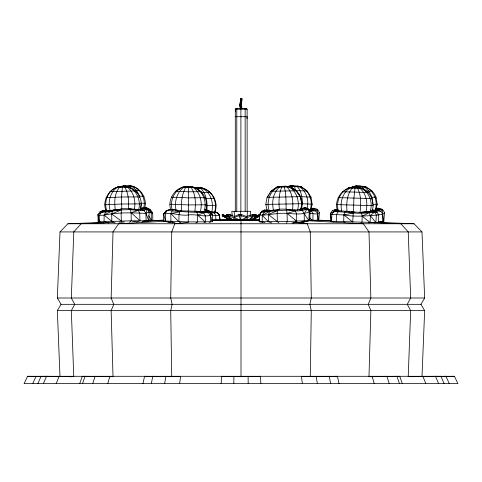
<?xml version="1.0" encoding="UTF-8"?>
<svg xmlns="http://www.w3.org/2000/svg" width="482" height="482" viewBox="0 0 482 482"><rect width="100%" height="100%" fill="white"/><g stroke="black" fill="none" stroke-linecap="round" stroke-linejoin="round"><path stroke-width="0.72" d="M104.07 222.943L99.262 221.841L99.316 215.382L102.841 210.562L106.462 210.652M262.792 222.473L259.208 221.714L259.286 215.255L261.889 211.146L264.594 210.068L267.54 209.899M163.561 220.967L163.669 213.99L165.766 211.104L169.803 209.381L174.135 209.598L180.834 210.785L210.411 211.821L212.405 214.773L212.291 221.75L188.233 221.943L163.561 220.967L170.399 222.69M180.774 222.877L178.882 221.75L178.997 214.773L179.804 211.821L180.834 210.785M188.233 221.943L188.354 210.941M233.794 383.624L233.909 376.303L240.289 376.677M310.269 376.713L311.282 310.643L309.872 304.323L311.282 298.003L310.269 231.926L307.227 223.756L293.857 222.419M188.317 211.23L188.54 186.871C176.683 185.046 166.748 198.819 170.839 209.833M241.175 98.376L240.5 105.142L241.048 108.48M379.256 222.443L382.569 221.66L382.581 209.465L379.78 208.363L377.653 208.2L375.568 208.76M312.848 220.455L313.029 213.906L311.48 210.821L307.98 209.501M317.626 220.66L317.505 209.405L314.71 208.296L312.475 208.296L310.354 208.899M333.761 221.943L331.64 221.358L331.827 214.484L335.117 209.682L337.099 209.682M336.285 221.551L336.478 214.677L338.075 211.833L340.129 210.899C352.378 211.568 364.675 213.49 376.936 211.996L378.798 214.93L378.352 222.618L330.453 221.256L330.405 213.399L332.417 210.58L335.117 209.682L336.683 210.887M368.875 222.919L370.152 222.515L370.345 215.641L369.104 212.713L367.374 211.676L360.771 212.297L361.596 213.315L362.163 216.225L362.018 222.323L360.922 223.064M145.992 221.563L148.836 220.822L149.137 211.803L147.07 208.808L144.22 207.844L140.123 209.399M291.965 222.931L302.069 222.497L308.914 220.696L309.221 211.682L307.233 208.67L304.485 207.682C296.538 212.327 287.091 207.977 278.476 209.369C272.824 210.64 266.793 210.224 261.413 212.152L259.906 214.231M302.684 222.353L309.775 220.491L310.083 211.478L308.022 208.483L305.178 207.519L299.424 210.044M128.519 208.827C128.863 201.506 128.604 193.662 124.862 187.155L123.772 186.54C111.234 185.046 101.069 199.482 106.167 211.062M408.224 376.713L410.67 310.643L407.278 304.323L410.67 298.003L408.224 231.926L400.891 223.756L368.808 222.425M378.159 222.383L414.062 223.756L422.003 231.926L424.648 298.003L420.973 304.323L61.027 304.323L57.352 298.003L59.997 231.926L67.938 223.756L101.594 222.467M422.003 376.713L424.648 310.643L420.973 304.323M221.166 383.624L221.485 376.303L239.5 376.683M247.019 118.699L247.127 116.704L235.288 116.704M240.91 108.504L240.867 211.309M374.532 222.931L375.888 222.618L376.334 214.93L374.677 211.996L372.303 210.947L361.53 212.297M292.556 209.718C293.466 201.904 292.574 193.119 287.127 187.034L285.416 186.317L280.223 186.383L285.922 186.197L288.14 186.799L285.922 186.197M206.796 210.652C207.724 203.018 206.543 194.451 201.06 188.679L199.253 187.956L195.349 188.04M372.761 210.363L382.581 209.465L384.509 212.556L383.793 221.551L379.479 222.461M318.747 220.75L319.427 212.508L317.505 209.405L316.234 209.405M255.906 216.466L256.081 214.448L252.972 214.448L246.338 216.466L241.247 214.448L239.012 214.448L234.439 216.466L227.829 214.448L227.829 215.713L232.728 220.033L234.439 217.731C238.976 214.11 245.278 215.936 248.772 220.033L259.352 216.002M247.037 216.816L247.513 211.309M360.066 212.448C360.952 204.392 361.386 195.674 357.584 188.257L356.481 187.504C344.028 185.178 333.08 199.15 337.605 210.983M309.775 220.491L287.272 221.515L259.208 221.714L259.557 217.972M194.861 211.303C195.861 203.368 195.8 194.595 191.258 187.691L189.884 186.889L188.54 186.871M241.892 108.48L241.362 105.142L242.066 99.093L241.765 98.376L240.645 98.376L240.343 99.093L240.578 100.527L239.729 105.142L240.301 108.48M134.388 209.459C135.858 201.5 134.068 192.173 127.266 187.124L123.772 186.54M241.229 104.48L241.603 101.19M301.726 208.688C302.859 201.241 302.431 192.806 297.545 186.709L294.623 185.95L295.321 190.583L307.142 191.023L310.95 197.102L312.149 204.181L310.878 209.784M250.128 215.436L250.664 211.309L231.752 211.309L232.378 216.129M301.057 209.23L302.009 203.03C301.473 194.601 294.255 186.016 285.416 186.317M297.623 210.224C299.792 201.699 297.002 191.685 289.23 186.956L286.465 186.275L290.447 187.269M179.623 383.624L180.605 376.303L172.472 376.683M211.58 212.574C214.376 203.259 210.266 188.932 199.253 187.956M301.081 209.236L302.009 203.03L300.274 196.68L296.316 190.776L270.896 191.294L267.064 197.361L265.829 204.428L267.377 211.435M138.479 210.164C141.648 200.566 135.912 187.137 124.977 186.528M365.826 212.586C367.953 204.235 366.959 194.138 359.964 188.317L356.481 187.504M375.761 198.614L375.984 197.198C372.369 187.04 359.464 183.425 350.45 187.817M200.259 212.002C202.585 203.488 200.958 193.21 193.523 187.691L189.884 186.889M164.657 383.624L165.874 376.303L171.002 376.665M143.588 208.17C146.715 198.343 139.159 185.486 128.308 185.871C125.441 185.865 122.555 185.877 119.795 186.781L133.857 186.558C142.027 190.083 147.378 199.596 144.6 208.308M300.708 210.05L301.774 203.693L300.274 196.68L300.563 196.487L296.117 191.023L290.495 186.883L287.109 186.552M240.223 103.823L240.223 106.474M240.452 102.503L240.831 98.376M310.697 198.56L310.95 197.102L299.744 196.656M140.322 210.236C144.04 200.102 136.834 187.335 125.826 186.528L126.212 186.853M214.833 212.261C219.882 199.952 208.658 185.516 195.68 187.92M307.155 208.164C309.167 200.41 306.444 191.384 299.69 186.781L295.942 185.986M151.336 383.624L152.77 376.303L170.273 376.683M370.176 211.261C373.598 201.946 368.248 188.673 357.674 187.528M181.744 211.092C180.804 202.789 181.835 194.059 186.034 186.811L183.57 187.528L181.443 187.377L184.564 187.076L181.443 187.377M142.973 383.624L144.54 376.303L169.525 376.683M209.134 222.268L210.556 221.943L210.411 211.821L208.875 210.755L205.085 211.791C210.965 199.638 198.909 183.268 185.709 187.287L188.45 186.703M351.227 212.092L353.294 212.098L352.728 222.069L343.883 214.924L331.827 214.484L330.405 213.399L336.388 210.742L340.129 210.899M374.96 210.646C378.81 201.024 373.225 188.131 362.645 186.233L366.308 187.004L352.264 186.661L355.963 186.034L360.409 186.112M310.143 209.706C313.878 200.12 307.661 187.137 297.014 186.028M375.785 210.574L377.201 204.266L375.984 197.198L371.893 197.271L369.025 191.191L364.615 187.034L361.964 186.233M371.947 211.261C376.219 201.482 368.164 186.648 356.927 187.775M101.732 222.798L98.141 222.045L97.979 214.761C104.347 208.971 113.788 211.128 121.554 208.863C130.092 207.995 138.581 210.694 147.07 208.808L145.938 213.43L146.1 220.708L144.226 221.551M107.751 383.624L109.884 376.303L113.011 376.713L111.143 310.643L113.74 304.323L111.143 298.003L113.011 231.926L118.626 223.756L165.892 221.196M140.407 207.152L141.431 203.874L121.578 204.019L104.769 204.76M240.789 98.376L239.934 105.142L240.5 108.48M92.725 383.624L95.099 376.303L111.517 376.683M82.53 383.624L85.067 376.303L110.806 376.683L82.283 376.303L79.699 383.624M355.12 187.468L353.884 198.198L353.493 212.273L354.951 212.309M309.577 212.845L310.083 211.478C302.937 215.099 294.785 213.827 287.067 213.363C277.728 212.749 268.552 215.237 259.286 215.255L261.889 211.146M301.491 204.398L302.009 203.03M266.745 211.357L264.214 211.05L264.594 210.068L267.281 211.056M56.171 383.624L59.123 376.303L72.306 376.677M122.41 186.57L121.536 197.005L121.771 208.965M43.368 383.624L46.531 376.303L71.565 376.683L41.103 376.303L37.855 383.624M32.722 383.624L36.06 376.303L57.75 376.677L27.57 376.303L24.1 383.624L457.9 383.624L454.43 376.303L27.57 376.303M286.525 223.082L287.272 221.515L287.067 213.363L286.428 209.206C293.55 210.983 301.31 212.086 308.022 208.483M291.23 188.498L292.182 186.558L293.261 185.913L296.575 186.365M376.55 205.513L377.201 204.266L372.773 204.35M311.474 205.453L312.149 204.181L302.316 203.766M59.997 376.713L57.352 310.643L61.027 304.323M268.01 196.62L268.745 195.415M269.486 194.21L270.227 193.005M205.085 211.791L206.386 209.748L208.875 210.755L210.64 212.767M376.032 210.658L377.653 208.2L375.924 209.453M140.202 210.044L141.425 209.489L143.967 210.441L145.938 213.43L148.836 220.822L131.243 220.822L99.262 221.841L97.979 214.761L100.033 211.664L102.841 210.562L104.931 211.285M311.324 210.025L312.475 208.296L310.751 209.525M145.419 208.718L146.221 207.579L148.805 208.598L150.511 210.074L152.698 213.086L152.824 220.364L149.968 221.087M354.24 187.703L352.222 187.347L348.329 187.944L352.71 187.39C347.01 193.897 346.154 203.097 347.052 211.375M237.301 108.504L236.783 109.197L236.783 211.309M296.316 190.776L296.117 191.023L290.495 186.883L276.74 187.167L270.896 191.294L276.975 187.112L280.976 186.317M376.677 210.23L379.78 208.363L378.135 210.158L380.804 211.273L382.75 214.382L383.793 221.551L378.37 221.66M130.001 186.263L130.327 185.913L133.857 186.558L130.128 185.883M311.661 210.056L314.71 208.296L313.18 209.905L307.908 209.935M384.509 212.556L382.75 214.382L377.852 214.382M382.581 209.465L380.804 211.273L372.08 210.694M173.104 222.937L165.531 221.22L163.669 213.99L167.29 210.351L168.501 210.158L165.766 211.104M319.427 212.508L317.807 214.104L309.558 213.387M353.686 187.781L356.156 186.076L352.999 186.721L351.788 187.582M141.756 209.477L143.311 208.007L140.949 209.76M129.634 222.214L131.243 220.822L131.086 212.664L130.375 209.664L129.489 208.7L138.31 210.441L143.967 210.441L147.07 208.808M249.815 220.033L259.473 220.075L252.52 220.033L255.231 217.731L254.647 214.448L255.231 217.731M145.19 208.441L146.221 207.579L147.661 209.086L150.511 210.074L146.576 209.327M251.851 215.382L252.972 214.448L252.972 215.713L248.772 220.033L254.647 215.713L252.972 215.713L246.338 217.731L240.56 220.033L227.829 215.713L226.335 215.713L226.335 214.448L229.438 214.448L232.758 215.46M282.735 186.383L281.771 187.167C278.686 194.077 278.704 201.922 279.355 209.333M136.641 222.057L139.925 220.708L139.756 213.43L138.31 210.441L130.375 209.664L113.86 209.953L104.13 215.117L99.316 215.382L97.979 214.761M304.485 207.682L303.371 208.561L305.178 207.519M141.919 209.616L144.22 207.844L140.316 209.863M220.069 220.774L219.485 215.315L217.629 212.695L215.219 211.839L214.46 212.393C218.298 202.247 211.628 188.589 200.283 187.92M376.816 210.441L379.78 208.363M347.835 188.793L349.052 187.944M205.314 210.495L206.386 209.748L207.706 210.785L210.411 211.821L208.561 212.785C194.794 212.231 180.979 212.014 167.29 210.351L165.422 213.261L165.531 221.22M312.336 209.941L314.71 208.296M147.986 210.688L149.161 209.887L151.221 212.881L151.342 220.166L149.932 220.666M259.533 216.075L252.556 220.033L255.346 218.117M176.34 191.161L177.46 190.396M178.581 189.625L180.262 188.474M350.872 187.775L352.029 187.016M264.594 210.068L261.413 212.152C272.722 211.538 284.079 209.074 295.478 210.905L296.575 213.966L296.737 221.25L293.321 222.895M357.072 186.871L358.198 186.154M168.935 209.899L169.803 209.381M254.851 215.183L256.081 214.448L256.081 215.713M141.425 209.489L144.22 207.844M252.556 220.033L259.418 216.075M176.05 210.206C174.303 202.054 176.569 192.583 183.57 187.528L185.871 187.6L187.191 186.847L188.57 187.661L195.523 187.6L193.396 187.45M204.597 211.863L206.049 211.731L207.706 210.785L203.874 211.929C207.863 202.115 202.283 188.016 191.017 186.889M124.44 186.558L125.621 185.913M195.897 222.901L197.536 222.051L197.65 215.074L196.891 212.098L195.837 211.032L203.814 212.881L205.296 215.858L205.374 222.051L203.958 222.455M149.137 211.803L145.938 213.43C131.966 212.689 117.939 212.207 104.13 215.117L104.076 221.575L108.896 223.015M211.526 213.767L212.405 214.773C204.874 217.762 196.282 213.731 188.348 214.966C180.105 216.213 171.634 211.887 163.669 213.99M255.466 216.689L260.045 214.448L255.231 216.466M257.527 215.731L260.172 214.448L256.514 216.177M256.514 217.442L258.954 216.291M277.264 209.905L278.476 209.369L277.704 210.471L271.438 210.321L269.685 211.435L266.618 211.14L264.148 212.255L262.274 215.364L262.196 221.828L265.01 222.485M341.768 211.194C339.762 202.741 342.353 192.788 350.034 188.034L352.209 188.107L353.794 187.426M121.09 186.606L119.494 187.287L115.698 187.492L119.572 186.727L124.314 186.642M147.661 209.086L148.805 208.598M112.674 210.453L113.86 209.953M291.598 186.401L294.014 185.986M120.205 209.399L121.554 208.863C121.06 213.243 120.874 217.942 121.801 222.226M106.209 209.959L103.955 210.821L106.148 210.58M243.211 219.521L241.856 220.033L240.566 219.521M249.688 220.033L251.068 219.521M281.518 186.395L279.331 187.197C273.005 192.836 271.655 202.163 273.433 210.11M200.88 187.884L204.452 188.468L197.096 188.781M210.453 192.312L201.434 192.776M214.526 198.18L204.934 198.729M216.069 205.187L205.832 205.772M336.569 209.947L337.93 209.471M374.936 211.749L376.315 211.273L376.93 212.514M336.02 209.857L337.737 209.278M309.45 211.471L311.48 210.821L315.855 211.008L317.505 209.405L313.18 209.905L315.855 211.008L317.807 214.104L318.596 220.762M298.78 222.684L304.335 220.961L304.172 213.677L302.443 210.64L300.202 209.628L307.233 208.67L304.172 213.677L308.914 220.696M141.877 221.967L146.1 220.708M354.686 186.793L356.999 186.112M122.085 186.63L124.446 185.95M148.655 220.907L151.342 220.166L152.824 220.364L151.462 220.672M120.012 186.642L117.343 187.365C109.794 192.342 107.721 202.44 110.167 210.748M292.056 185.883L287.284 186.468L293.261 185.913M351.896 187.667L353.059 187.359M280.638 186.395C270.342 188.661 265.859 201.506 269.233 210.809M368.706 211.857L372.303 210.947L374.285 210.947L376.936 211.996M120.205 186.835L123.5 186.052L128.013 186.335M290.266 186.233L292.695 185.95M267.637 197.222L267.064 197.361L300.274 196.68M266.45 204.284L265.829 204.428L301.774 203.693M259.208 221.714L260.069 221.515M195.752 188.167L196.981 187.884M276.74 187.167L280.343 186.353L276.975 187.112M119.349 186.679C108.402 188.492 102.997 201.862 107.076 211.628M120.458 186.709L123.627 185.986M356.638 186.034L352.601 186.63M185.787 187.293L187.1 187.004M379.147 222.401L382.569 221.66M185.263 186.769C175.044 188.366 169.212 200.548 172.237 210.013M288.055 186.468L291.194 185.871M352.029 187.359C341.364 188.679 335.123 201.259 338.448 211.062M291.622 185.913L287.284 186.468M109.842 191.625L134.37 190.944L135.767 190.999L136.454 192.324M106.004 197.686L121.536 197.005L139.876 196.867M99.262 221.841L98.141 222.045L100.19 222.13M147.715 221.021L148.836 220.822M244.952 108.715L246.435 108.504L247.127 109.197L247.127 211.309M245.091 108.685L246.435 108.504L235.981 108.504L235.288 109.197L235.288 211.309M201.428 191.685L188.583 191.788L175.412 191.27M205.314 197.716L188.534 197.849L171.327 197.168M206.597 204.778L188.438 204.922L169.809 204.187M188.143 222.419L174.773 223.756L171.731 231.926L170.718 298.003L172.128 304.323L170.718 310.643L171.731 376.713M310.998 376.665L316.126 376.303L317.343 383.624M210.718 212.08L215.219 211.839L217.183 212.905M241.711 376.677L248.091 376.303L248.206 383.624M144.184 207.676L146.221 207.579M113.192 222.425L81.109 223.756L73.776 231.926L71.33 298.003L74.722 304.323L71.33 310.643L73.776 376.713M119.156 222.178L124.38 221.967M132.586 221.624L136.316 221.467M143.034 221.19L163.922 220.328M210.507 213.05L217.629 212.695L219.804 215.864M212.158 215.689L219.485 215.315L220.039 220.792M148.715 220.666L163.657 220.25M409.694 376.677L422.877 376.303L425.829 383.624M370.483 376.683L386.901 376.303L389.275 383.624M311.727 376.683L329.23 376.303L330.664 383.624M242.5 376.683L260.515 376.303L260.834 383.624M424.25 376.677L445.94 376.303L449.278 383.624M312.475 376.683L337.46 376.303L339.027 383.624M437.813 376.303L410.447 376.683L435.469 376.303L438.632 383.624M411.194 376.677L440.897 376.303L444.145 383.624M424.955 376.677L454.43 376.303M212.64 220.238L236.228 220.033M212.122 220.129L232.185 220.033M212.128 220.087L229.48 220.033M240.343 99.093L242.066 99.093M240.578 100.527L241.831 100.527M239.729 105.142L241.362 105.142M247.127 109.197L235.288 109.197L235.469 111.342M351.86 187.347L352.222 187.347M358.518 187.546L358.879 187.546M134.472 190.288L139.888 190.444M372.02 198.584L338.117 197.62M373.219 205.657L336.526 204.615M140.383 207.953L143.841 208.272M140.256 208.905L142.449 208.905M300.708 209.158L302.178 209.158M378.798 214.93C367.194 215.876 355.469 217.087 343.883 214.924L343.69 221.798L344.883 222.449M232.824 219.569L249.592 219.569M228.534 220.033L253.466 220.033M159.187 220.262L163.338 220.262M211.929 220.262L259.635 220.262M309.938 220.262L331.044 220.581M67.938 223.756L414.062 223.756M59.997 231.926L422.003 231.926M57.352 298.003L424.648 298.003M57.352 310.643L424.648 310.643M309.39 220.22L322.813 220.262M245.772 220.033L259.78 220.154M44.187 376.303L71.553 376.683M366.356 191.149L372.158 191.131L372.562 192.432M185.871 187.6L188.57 187.661M129.417 185.871L132.032 186.468L136.514 190.288L139.563 196.138L143.973 196.349M140.72 203.139L145.492 203.362M148.42 220.099L151.342 220.166L148.595 215.713M289.772 186.498L301.31 186.871L307.142 191.023L307.522 192.36M352.209 188.107L362.368 188.348L362.024 188.317L363.687 189.553M301.136 208.598L303.226 208.658M351.36 212.207L353.294 212.098M119.193 186.709L119.572 186.727M101.286 211.712L100.033 211.664L101.353 212.303L105.757 212.056L121.344 209.851L111.679 214.008L111.842 221.286L115.162 223.015M375.183 222.431L378.352 222.618M316.584 220.262L330.76 220.852M367.374 211.676L374.677 211.996L370.345 215.641L375.888 222.618M309.528 376.683L301.395 376.303L302.377 383.624M204.946 209.676L206.386 209.748M207.465 210.682L208.875 210.755M307.853 220.75L363.374 223.756L368.989 231.926L370.857 298.003L368.26 304.323L370.857 310.643L368.989 376.713L372.116 376.303L374.249 383.624M264.214 211.05L267.203 211.249M380.768 209.327L381.979 209.417M126.917 186.914L129.73 187.155L130.809 188.107M367.573 192.445L368.212 192.505L342.262 191.764M286.814 186.51L289.905 186.799L291.682 188.07M266.618 211.14L267.992 211.327M105.251 211.387L102.841 210.562M237.325 108.685L235.981 108.504L237.457 108.715M126.742 187.1L128.085 187.287M298.515 186.48L301.31 186.871L302.268 187.986M372.128 209.839L374.195 210.158L376.315 211.273L372.158 210.236M309.39 210.489L311.48 210.821L308.727 210.098M200.5 187.835L203.549 188.438M148.372 212.315L152.698 213.086L150.752 210.839M301.31 186.871L297.677 186.052L297.816 186.377M191.728 186.811L194.951 187.528M358.704 187.528L361.361 188.161M190.95 186.769L192.788 187.281M199.584 187.835L201.006 188.239M358.024 187.504L360.663 188.257M143.853 208.338L142.527 207.953L143.588 208.429M146.504 209.11L149.161 209.887L146.468 208.923M268.582 221.828L268.42 214.544L269.685 211.435L262.274 215.364L268.582 221.828L271.812 222.883M175.002 222.847L170.911 221.497L170.809 213.538L172.219 210.604L174.135 209.598L179.804 211.821L170.809 213.538L178.882 221.75M232.348 219.569L233.637 220.033M226.498 216.177L222.244 214.448L222.244 215.713L232.728 220.033L226.335 215.713L226.504 217.731L229.86 220.033L228.787 219.111M105.04 210.652L106.287 211.128M128.308 185.871L129.821 186.468L130.941 188.107M225.118 216.864L222.244 215.713L229.86 220.033L222.371 215.713L222.371 214.448L226.944 216.689M206.049 211.731L208.561 212.785L210.477 215.755L212.291 221.75M212.201 212.02L214.195 212.905L215.737 215.55L215.84 220.479M226.504 217.731L226.504 216.466L222.244 214.448L226.871 216.689M360.885 186.215L362.446 187.004L364.284 189.95M136.454 209.489L138.31 210.441L131.086 212.664L139.925 220.708M201.88 211.815L203.814 212.881L197.65 215.074L205.374 222.051M211.237 214.05L212.405 214.773M292.863 188.92L294.635 190.191L291.116 187.414M227.829 214.448L229.01 215.303M121.386 221.021L111.679 214.008L112.589 210.971L107.902 211.008L105.757 212.056L104.13 215.117L111.842 221.286M277.385 221.714L277.18 213.568L277.704 210.471L268.42 214.544L278.915 222.853M195.553 187.974L199.168 190.655M364.796 190.378L367.019 192.035M294.092 209.857L295.478 210.905L287.067 213.363L296.737 221.25M332.417 210.58L333.821 211.652C345.618 211.574 357.313 214.484 369.104 212.713L362.163 216.225L370.152 222.515M229.438 214.448L231.125 215.846M335.117 209.682L336.388 210.742M309.854 217.816L312.336 220.623M217.84 213.261L219.485 215.315L219.593 220.244M197.957 187.992L198.921 190.794M244.693 108.504L245.151 109.197L245.151 211.309M284.103 186.353C286.32 193.662 285.947 201.597 286.127 209.194M402.301 383.624L399.717 376.303L371.236 376.689L396.933 376.303L399.47 383.624M359.56 186.191L359.909 188.305M241.85 99.093L241.627 98.376L241.09 105.142L241.627 108.48M126.977 185.883L127.158 186.498M215.219 211.839L215.376 212.423M139.563 196.138L139.798 197.542M330.405 213.399L331.64 221.358M371.893 197.271L372.688 203.639M115.319 209.851C114.174 202.223 114.415 193.529 119.494 187.287L129.73 187.155L129.785 187.805M234.138 211.309L234.674 216.816M226.335 214.448L226.504 216.466M240.669 211.309L240.699 215.062M246.338 216.466L246.338 217.731M241.247 214.448L240.56 220.033L239.012 215.713L239.012 214.448M241 220.033L241 376.713M234.439 216.466L234.439 217.731M344.859 212.062L343.883 214.924L353.083 213.086L346.082 211.098L344.859 212.062"/></g></svg>
